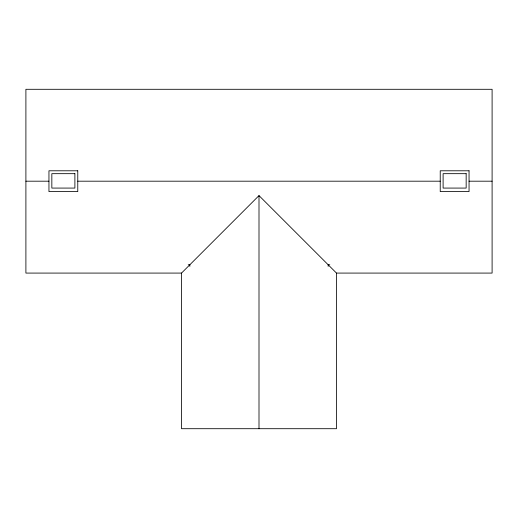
<?xml version="1.0" encoding="UTF-8"?>
<svg xmlns="http://www.w3.org/2000/svg" width="518" height="518" viewBox="0 0 518 518"><rect width="100%" height="100%" fill="white"/><g stroke="black" fill="none" stroke-linecap="round" stroke-linejoin="round"><path stroke-width="0.78" d="M181.514 273.083L259 195.603L336.486 273.083L492.1 273.083L492.1 89.297L25.9 89.297L25.9 273.083L181.514 273.083L181.514 428.703L336.486 428.703L336.486 273.083M25.9 181.19L48.951 181.19M77.771 181.19L440.229 181.19M469.049 181.19L492.1 181.19M188.222 264.763L189.841 264.763L189.841 266.381M329.778 264.763L328.159 264.763L328.159 266.381M259 195.603L259 428.703M77.771 170.791L48.951 170.791L48.951 191.595L77.771 191.595L77.771 170.791M469.049 170.791L440.229 170.791L440.229 191.595L469.049 191.595L469.049 170.791M74.89 173.672L51.839 173.672L51.839 188.079L74.89 188.079L74.89 173.672M466.161 173.672L443.11 173.672L443.11 188.079L466.161 188.079L466.161 173.672"/></g></svg>
